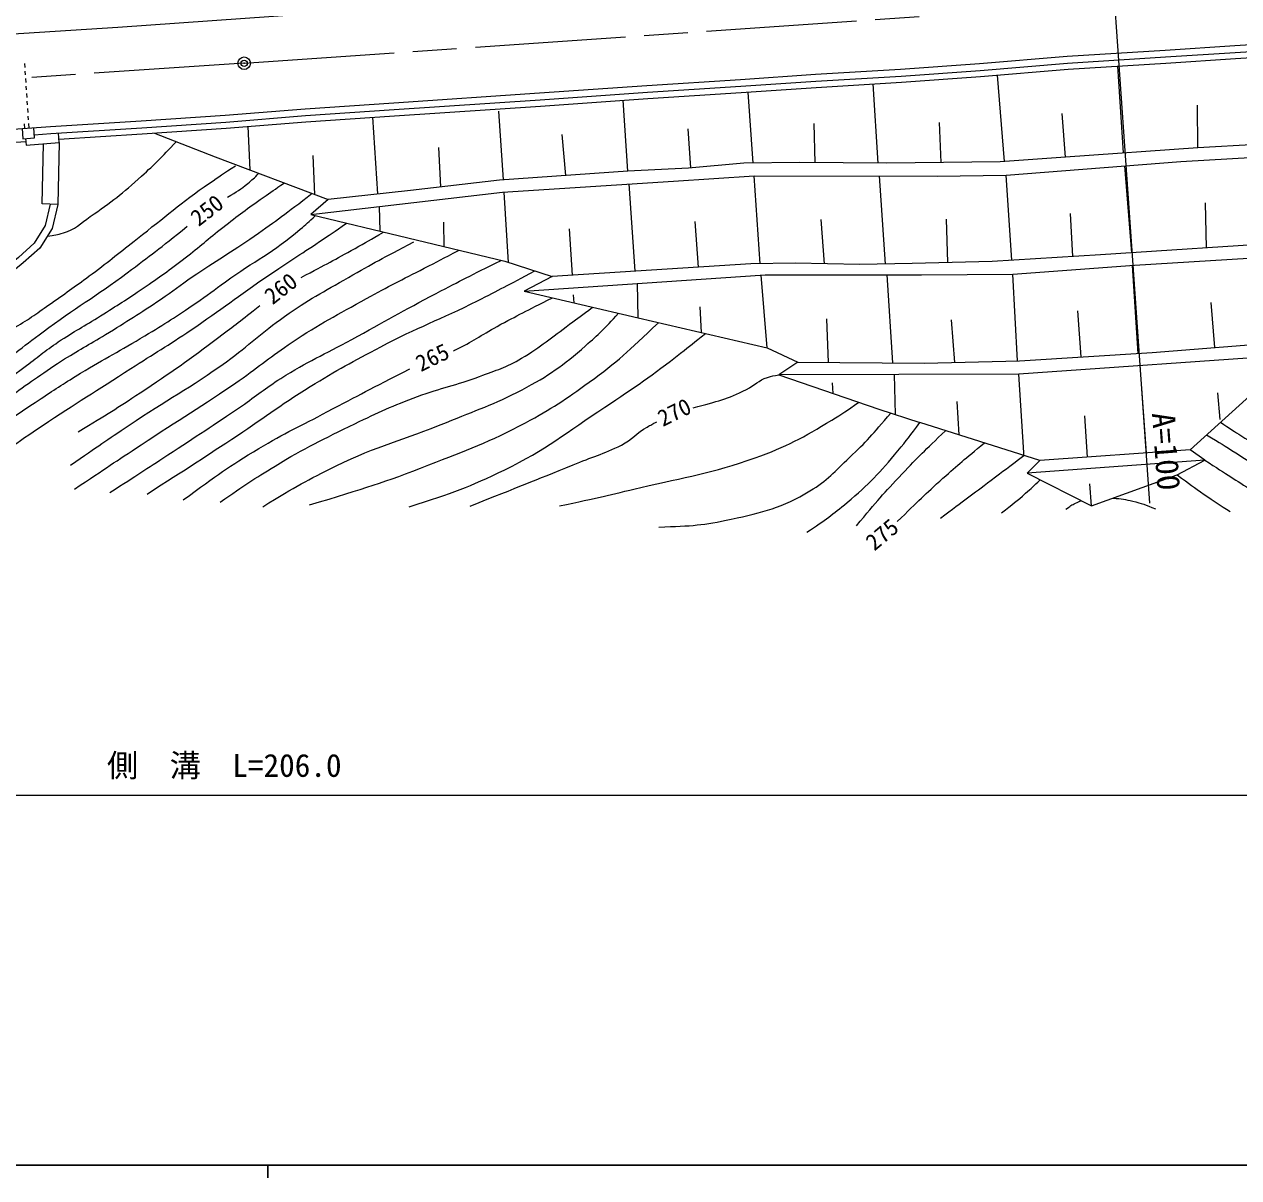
# Model space of a CAD drawing. Units: millimetres, scale not verified. Extents: x 40000 to 680000, y 20000 to 380000.
# Drawn here: x 148564 to 245512, y 204000 to 296096 of the extents above; entities that cross this region are included whole.
import ezdxf
from ezdxf.enums import TextEntityAlignment as Align

# ---------------------------------------------------------------- set-up
doc = ezdxf.new("R2010")
doc.units = ezdxf.units.MM
doc.header["$LTSCALE"] = 1000
doc.header["$PDMODE"] = 32
doc.header["$PDSIZE"] = 500
doc.linetypes.add('CHAIN', pattern=[18.5, 12, -1.5, 3.5, -1.5])
for name, color, linetype, lineweight in [('M-BGD', 7, 'Continuous', 13), ('M-BMK', 2, 'CHAIN', 13), ('M-BMK-SRVR', 3, 'Continuous', 13), ('M-STR-HTXT', 7, 'Continuous', 13), ('M-TTL-BAND', 7, 'Continuous', 25)]:
    doc.layers.add(name, color=color, linetype=linetype, lineweight=lineweight)
doc.styles.add('ＭＳ ゴシック', font='')
doc.styles.get('ＭＳ ゴシック').set_extended_font_data('MS Gothic')

msp = doc.modelspace()

# ---------------------------------------------------------------- linework, layer by layer
at = {"layer": 'M-BGD'}
for p, q in [((148582, 292954), (148602, 292655)), ((148621, 292355), (148641, 292056)), ((226815, 285137), (226263, 292031)), ((236316, 285819), (235857, 292753)), ((148661, 291757), (148681, 291457)), ((148700, 291158), (148720, 290859)), ((216729, 285019), (216325, 291332)), ((148740, 290559), (148760, 290260)), ((148779, 289961), (148799, 289661)), ((196753, 284370), (196371, 290032)), ((206755, 285012), (206353, 290688)), ((148819, 289362), (148839, 289063)), ((186826, 283682), (186452, 289148)), ((231676, 285496), (231417, 288980)), ((242259, 286232), (242223, 289633)), ((148567, 288143), (148591, 287781)), ((148858, 288763), (148878, 288464)), ((148898, 288165), (148922, 287803)), ((166589, 284465), (166438, 287941)), ((176798, 282546), (176401, 288671)), ((211701, 285046), (211622, 288171)), ((221757, 285061), (221629, 288251)), ((191786, 284026), (191511, 287291)), ((201778, 284624), (201567, 287739)), ((181823, 283110), (181648, 286250)), ((171769, 282518), (171625, 285626)), ((236975, 277859), (236416, 284783)), ((197322, 276381), (196845, 283346)), ((207302, 276979), (206840, 284007)), ((217326, 276952), (216844, 283985)), ((227398, 277249), (226951, 284055)), ((187216, 277080), (186873, 282702)), ((176978, 279570), (176915, 281544)), ((242937, 278250), (242849, 281839)), ((182090, 278339), (182046, 280301)), ((202389, 276703), (202129, 280356)), ((212442, 276966), (212168, 280500)), ((222286, 277068), (222176, 280532)), ((232265, 277556), (232071, 280997)), ((192333, 276064), (192095, 279775)), ((237493, 269821), (237036, 276842)), ((197577, 272646), (197509, 275398)), ((207857, 270260), (207391, 276061)), ((217892, 269059), (217460, 276079)), ((227850, 269216), (227468, 276150)), ((192464, 273852), (192405, 274490)), ((202622, 271475), (202521, 273543)), ((243594, 270289), (243317, 273895)), ((212769, 269092), (212641, 272566)), ((222841, 269100), (222584, 272502)), ((232923, 269531), (232669, 273207)), ((210322, 269107), (208797, 268098)), ((238151, 261880), (237635, 268840)), ((218114, 264930), (218033, 268132)), ((213126, 266617), (213079, 267474)), ((244045, 264539), (243852, 266668)), ((223196, 263305), (223043, 265986)), ((233451, 261545), (233237, 264843)), ((242816, 261289), (228613, 260265)), ((233769, 257655), (233634, 259395))]:
    msp.add_line(p, q, dxfattribs=at)
for points in [[(137671, 294682), (156039, 295877), (175983, 297266), (194399, 298607), (213695, 299862), (223113, 300352), (240479, 301713), (261527, 302984), (268958, 303039), (271240, 303835), (272601, 304891), (273578, 305916), (274506, 307325), (274842, 308126), (275243, 310271), (275499, 311936), (275963, 313601), (276748, 315363), (277677, 317316), (278654, 319178)], [(145023, 287536), (150655, 287922), (157907, 288384), (164606, 288843), (170976, 289358), (178055, 289831), (189706, 290612), (198267, 291215), (205736, 291695), (211717, 292100), (218517, 292515), (224823, 292960), (231810, 293549), (239639, 294038), (245195, 294407), (252464, 294855), (259896, 295230), (266649, 295409), (275493, 295484), (283015, 295337), (287441, 295130), (288637, 295055)], [(149364, 287280), (150691, 287371), (157944, 287833), (164648, 288293), (171016, 288807), (178092, 289280), (189744, 290061), (198304, 290664), (205773, 291145), (211752, 291549), (218553, 291964), (224865, 292410), (231851, 292998), (239674, 293487), (245230, 293856), (252495, 294304), (259917, 294678), (266659, 294857), (275490, 294932), (282996, 294785), (287411, 294579), (288603, 294504)], [(151334, 286917), (157976, 287339), (164684, 287800), (171053, 288314), (178125, 288786), (189778, 289568), (198338, 290171), (205805, 290651), (211784, 291056), (218586, 291470), (224903, 291917), (231887, 292505), (239706, 292994), (245262, 293362), (252523, 293810), (259936, 294184), (266667, 294362), (275487, 294437), (282980, 294291), (287384, 294085), (288572, 294010)], [(148392, 287767), (148449, 286963), (149380, 287024), (149329, 287831)], [(148671, 286978), (148706, 286456), (151349, 286650), (151307, 287411)], [(158970, 287408), (163810, 285509), (172833, 282118), (171439, 280904), (186914, 277177), (190693, 275960), (188483, 274791), (197577, 272646), (207857, 270260), (210322, 269107), (220410, 269043), (228015, 269220), (238615, 269892), (247661, 270612), (250015, 269700), (241625, 262126), (229631, 261274), (220052, 264297)], [(70718, 270203), (72688, 271123), (77649, 273289), (81538, 274822), (86218, 276535), (90265, 277866), (92890, 278697), (96753, 279782), (100749, 280821), (104860, 281755), (108588, 282465), (113041, 283207), (117684, 283987), (119257, 284219), (123494, 284697), (128218, 285204), (132903, 285617), (138505, 286049), (145094, 286492), (148687, 286738)], [(151349, 286650), (151233, 281715), (149980, 281762), (150089, 286557)], [(251682, 286773), (242259, 286232), (231676, 285496), (226472, 285111), (217409, 285015), (210452, 285052), (206017, 285004), (201576, 284606), (196753, 284370), (186498, 283659), (179405, 282827), (172833, 282118)], [(171439, 280904), (186746, 282694), (200388, 283574), (206840, 284007), (221427, 283975), (226951, 284055), (240896, 285127), (254192, 285909)], [(150627, 281737), (150226, 280019), (149343, 278618), (148097, 277488), (145463, 275360), (144083, 274021), (143072, 272966), (142459, 272006), (141921, 270940), (141516, 270032), (141161, 268547), (140829, 267248), (140514, 265213), (140247, 263186), (139675, 259925), (138942, 256033)], [(151233, 281715), (150782, 279786), (149803, 278232), (148484, 277036), (145858, 274914), (144505, 273602), (143541, 272597), (142976, 271711), (142458, 270685), (142082, 269840), (141738, 268405), (141413, 267128), (141103, 265128), (140835, 263096), (140261, 259818), (139526, 255923)], [(249934, 278709), (234490, 277696), (225844, 277151), (219433, 277001), (215270, 276905), (210098, 277017), (206576, 276969), (190693, 275960)], [(188483, 274791), (207700, 276082), (220178, 276078), (227468, 276150), (237203, 276854), (252374, 277795)], [(250015, 269700), (227962, 268168), (208797, 268098)], [(208797, 268098), (216790, 265363), (220052, 264297)], [(228356, 261676), (228369, 261897), (227962, 268168)], [(229631, 261274), (228613, 260265), (233769, 257655), (240606, 260121), (242816, 261289), (241625, 262126)]]:
    msp.add_lwpolyline(points, dxfattribs=at)
for points, knots in [([(150406, 279189), (150977, 279234), (151199, 279290), (151687, 279437), (152628, 279720), (153025, 280190), (153834, 280746), (155509, 281898), (156417, 282601), (157922, 283967), (159055, 284996), (159443, 285382), (160704, 286727)], [0, 0, 0, 0, 1, 1, 1, 2, 2, 2, 3, 3, 3, 4, 4, 4, 4]), ([(142251, 270220), (142669, 270089), (142858, 270067), (143256, 270051), (143999, 270023), (144390, 270314), (145089, 270567), (146218, 270974), (146801, 271333), (147849, 271919), (149031, 272580), (149619, 273073), (150735, 273841), (152020, 274726), (152729, 275237), (153982, 276168), (155419, 277236), (156179, 277895), (157594, 278993), (159835, 280734), (161016, 281812), (163356, 283418), (164154, 283967), (164420, 284158), (165418, 284794)], [0, 0, 0, 0, 1, 1, 1, 2, 2, 2, 3, 3, 3, 4, 4, 4, 5, 5, 5, 6, 6, 6, 7, 7, 7, 8, 8, 8, 8]), ([(164787, 282294), (165565, 282766), (165821, 282898), (166407, 283387), (166768, 283687), (166898, 283803), (167291, 284201)], [0, 0, 0, 0, 1, 1, 1, 2, 2, 2, 2]), ([(140868, 263344), (141558, 263471), (141844, 263548), (142408, 263831), (143136, 264195), (143372, 264659), (144000, 265177), (144839, 265870), (145305, 266264), (146166, 266929), (147081, 267636), (147611, 268010), (148539, 268700), (149609, 269495), (150177, 269986), (151282, 270731), (152567, 271599), (153347, 271992), (154658, 272821), (155993, 273666), (156749, 274128), (158052, 275020), (159385, 275933), (160123, 276459), (161405, 277441), (162607, 278362), (163224, 278950), (164417, 279883), (165650, 280847), (166353, 281372), (167635, 282269), (168296, 282730), (168511, 282882), (169338, 283432)], [0, 0, 0, 0, 1, 1, 1, 2, 2, 2, 3, 3, 3, 4, 4, 4, 5, 5, 5, 6, 6, 6, 7, 7, 7, 8, 8, 8, 9, 9, 9, 10, 10, 10, 11, 11, 11, 11]), ([(140641, 261987), (141356, 262121), (141627, 262203), (142217, 262455), (143100, 262833), (143446, 263311), (144219, 263880), (145436, 264777), (146058, 265357), (147277, 266250), (148912, 267447), (149840, 268102), (151536, 269212), (152879, 270091), (153697, 270476), (155058, 271326), (156786, 272403), (157767, 272987), (159449, 274134), (160449, 274817), (160980, 275241), (161979, 275927), (163886, 277238), (165030, 277859), (166927, 279184), (168768, 280470), (169364, 280925), (171552, 282600)], [0, 0, 0, 0, 1, 1, 1, 2, 2, 2, 3, 3, 3, 4, 4, 4, 5, 5, 5, 6, 6, 6, 7, 7, 7, 8, 8, 8, 9, 9, 9, 9]), ([(139996, 258414), (140438, 258320), (140629, 258304), (141036, 258329), (141642, 258366), (141956, 258574), (142509, 258825), (143481, 259266), (143860, 259799), (144735, 260410), (146784, 261842), (147922, 262659), (150002, 264045), (152735, 265865), (154303, 266830), (157063, 268608), (158943, 269819), (160033, 270442), (161883, 271698), (164318, 273353), (165614, 274379), (168047, 276037), (169628, 277115), (170543, 277674), (172130, 278743), (172979, 279315), (173248, 279496), (174300, 280215)], [0, 0, 0, 0, 1, 1, 1, 2, 2, 2, 3, 3, 3, 4, 4, 4, 5, 5, 5, 6, 6, 6, 7, 7, 7, 8, 8, 8, 9, 9, 9, 9]), ([(140358, 260375), (141068, 260441), (141351, 260486), (141947, 260702), (142694, 260973), (143017, 261330), (143675, 261777), (144841, 262568), (145407, 263134), (146556, 263949), (147847, 264863), (148594, 265342), (149914, 266215), (151132, 267021), (151816, 267472), (153061, 268237), (155035, 269450), (156212, 270012), (158190, 271220), (159801, 272204), (160703, 272758), (162259, 273829), (163198, 274475), (163696, 274877), (164623, 275543), (166938, 277206), (168442, 277869), (170598, 279735), (171076, 280149), (171256, 280287), (171802, 280816)], [0, 0, 0, 0, 1, 1, 1, 2, 2, 2, 3, 3, 3, 4, 4, 4, 5, 5, 5, 6, 6, 6, 7, 7, 7, 8, 8, 8, 9, 9, 9, 10, 10, 10, 10]), ([(141070, 264879), (141436, 264824), (141628, 264846), (141974, 264917), (142754, 265076), (142947, 265689), (143559, 266198), (144449, 266936), (144894, 267414), (145786, 268150), (147430, 269507), (148349, 270273), (150061, 271544), (152635, 273456), (154216, 274334), (156785, 276251), (158682, 277667), (159303, 278147), (161573, 279966)], [0, 0, 0, 0, 1, 1, 1, 2, 2, 2, 3, 3, 3, 4, 4, 4, 5, 5, 5, 6, 6, 6, 6]), ([(170663, 275888), (172752, 276985), (173303, 277262), (174966, 278197), (175862, 278700), (176151, 278863), (177249, 279505)], [0, 0, 0, 0, 1, 1, 1, 2, 2, 2, 2]), ([(152264, 260896), (154515, 262462), (155104, 262861), (156939, 264098), (159941, 266121), (161770, 267037), (164705, 269157), (166569, 270504), (167466, 271455), (169348, 272776), (171255, 274115), (172420, 274721), (174440, 275882), (176456, 277042), (177142, 277399), (179675, 278716)], [0, 0, 0, 0, 1, 1, 1, 2, 2, 2, 3, 3, 3, 4, 4, 4, 5, 5, 5, 5]), ([(152566, 258973), (155155, 260708), (155812, 261145), (157898, 262528), (160947, 264549), (162724, 265579), (165727, 267667), (167393, 268826), (168252, 269581), (169938, 270709), (172180, 272208), (173536, 272893), (175894, 274200), (177668, 275183), (178689, 275684), (180490, 276618), (181577, 277181), (181921, 277359), (183279, 278053)], [0, 0, 0, 0, 1, 1, 1, 2, 2, 2, 3, 3, 3, 4, 4, 4, 5, 5, 5, 6, 6, 6, 6]), ([(155406, 258714), (157652, 260162), (158220, 260532), (160017, 261708), (162327, 263221), (163634, 264050), (165909, 265615), (167144, 266464), (167780, 267024), (169048, 267824), (171182, 269172), (172501, 269719), (174716, 270931), (177348, 272371), (178798, 273221), (181456, 274613), (183464, 275664), (184117, 275998), (186626, 277246)], [0, 0, 0, 0, 1, 1, 1, 2, 2, 2, 3, 3, 3, 4, 4, 4, 5, 5, 5, 6, 6, 6, 6]), ([(158379, 258591), (161664, 260703), (162505, 261242), (165129, 262973), (167585, 264594), (168888, 265615), (171389, 267165), (173538, 268496), (174788, 269169), (177024, 270350), (179972, 271907), (181755, 272516), (184732, 274019), (186536, 274929), (187123, 275228), (189325, 276401)], [0, 0, 0, 0, 1, 1, 1, 2, 2, 2, 3, 3, 3, 4, 4, 4, 5, 5, 5, 5]), ([(152865, 263548), (155262, 265005), (155906, 265411), (157813, 266670), (160325, 268329), (161702, 269308), (164105, 271121), (165393, 272093), (165818, 272413), (167371, 273651)], [0, 0, 0, 0, 1, 1, 1, 2, 2, 2, 3, 3, 3, 3]), ([(164201, 257938), (166233, 259367), (166832, 259759), (168583, 260824), (170989, 262287), (172419, 262970), (174952, 264199), (176871, 265130), (177959, 265640), (179961, 266376), (181870, 267079), (183013, 267260), (184915, 267982), (186246, 268488), (187043, 268691), (188263, 269425), (189837, 270373), (190620, 271058), (192100, 272147), (192817, 272674), (193048, 272842), (193927, 273507)], [0, 0, 0, 0, 1, 1, 1, 2, 2, 2, 3, 3, 3, 4, 4, 4, 5, 5, 5, 6, 6, 6, 7, 7, 7, 7]), ([(182822, 270035), (182906, 270070), (182929, 270083), (182998, 270115), (184345, 270737), (185009, 271263), (186312, 271972), (188017, 272900), (188583, 273179), (190722, 274263)], [0, 0, 0, 0, 1, 1, 1, 2, 2, 2, 3, 3, 3, 3]), ([(167617, 257579), (170286, 259223), (171122, 259685), (173469, 260845), (176776, 262482), (178852, 262890), (182261, 264302), (184636, 265286), (186026, 265721), (188303, 266915), (190435, 268033), (191561, 268835), (193366, 270427), (194449, 271381), (194849, 271754), (196001, 273018)], [0, 0, 0, 0, 1, 1, 1, 2, 2, 2, 3, 3, 3, 4, 4, 4, 5, 5, 5, 5]), ([(171321, 257714), (175883, 259099), (177198, 259472), (180853, 260907), (183920, 262110), (185674, 262735), (188581, 264285), (190660, 265393), (191763, 266140), (193671, 267524), (195973, 269193), (196720, 269941), (199191, 272271)], [0, 0, 0, 0, 1, 1, 1, 2, 2, 2, 3, 3, 3, 4, 4, 4, 4]), ([(179280, 257575), (182869, 258717), (184040, 259127), (186915, 260526), (190231, 262138), (191840, 263503), (194917, 265534), (197335, 267130), (198672, 268057), (200960, 269835), (201738, 270439), (202000, 270635), (202934, 271403)], [0, 0, 0, 0, 1, 1, 1, 2, 2, 2, 3, 3, 3, 4, 4, 4, 4]), ([(161243, 258117), (164034, 260148), (164839, 260758), (167291, 262221), (169376, 263466), (170621, 264029), (172767, 265167), (175326, 266525), (176146, 266944), (179347, 268594)], [0, 0, 0, 0, 1, 1, 1, 2, 2, 2, 3, 3, 3, 3]), ([(201970, 265478), (203960, 266030), (204653, 266136), (206213, 266935), (206886, 267279), (207171, 267672), (207894, 267895), (208239, 268002), (208387, 268046), (208797, 268098)], [0, 0, 0, 0, 1, 1, 1, 2, 2, 2, 3, 3, 3, 3]), ([(191282, 257640), (194429, 258317), (195253, 258506), (197787, 259110), (201367, 259963), (203442, 260236), (206906, 261478), (209417, 262378), (210763, 263094), (213030, 264499), (213884, 265029), (214198, 265211), (215179, 265914)], [0, 0, 0, 0, 1, 1, 1, 2, 2, 2, 3, 3, 3, 4, 4, 4, 4]), ([(199230, 255952), (201864, 256039), (202784, 256100), (205000, 256578), (207551, 257129), (209050, 257495), (211288, 258838), (212672, 259668), (213269, 260399), (214445, 261505), (215822, 262800), (216256, 263329), (217733, 265055)], [0, 0, 0, 0, 1, 1, 1, 2, 2, 2, 3, 3, 3, 4, 4, 4, 4]), ([(184152, 257624), (188154, 259216), (189169, 259614), (192372, 260918), (193883, 261533), (194772, 261783), (196238, 262499), (197117, 262929), (197435, 263459), (198287, 263940), (198589, 264111), (198696, 264176), (199072, 264357)], [0, 0, 0, 0, 1, 1, 1, 2, 2, 2, 3, 3, 3, 4, 4, 4, 4]), ([(211043, 255544), (212588, 256566), (213056, 256917), (214255, 257912), (215996, 259358), (216869, 260305), (218311, 262050), (219018, 262906), (219273, 263210), (220052, 264297)], [0, 0, 0, 0, 1, 1, 1, 2, 2, 2, 3, 3, 3, 3]), ([(244058, 264323), (245505, 263365), (245903, 263102), (247123, 262380), (248352, 261653), (249078, 261313), (250325, 260619), (252554, 259379), (253254, 258967), (255998, 257384)], [0, 0, 0, 0, 1, 1, 1, 2, 2, 2, 3, 3, 3, 3]), ([(214990, 256061), (216689, 258073), (217154, 258636), (218637, 260199), (219953, 261586), (220418, 262036), (222112, 263647)], [0, 0, 0, 0, 1, 1, 1, 2, 2, 2, 2]), ([(242943, 263316), (244078, 262640), (244376, 262452), (245282, 261879), (246862, 260880), (247678, 260214), (249252, 259206), (250010, 258721), (250255, 258563), (251202, 257982)], [0, 0, 0, 0, 1, 1, 1, 2, 2, 2, 3, 3, 3, 3]), ([(218256, 256388), (219977, 258075), (220440, 258537), (221904, 259845), (223171, 260977), (223604, 261341), (225213, 262668)], [0, 0, 0, 0, 1, 1, 1, 2, 2, 2, 2]), ([(221694, 256671), (223670, 258132), (224174, 258501), (225750, 259692), (226770, 260464), (227093, 260708), (228356, 261676)], [0, 0, 0, 0, 1, 1, 1, 2, 2, 2, 2]), ([(242816, 261289), (244682, 260088), (245152, 259787), (246646, 258819), (247504, 258263), (247772, 258089), (248840, 257394)], [0, 0, 0, 0, 1, 1, 1, 2, 2, 2, 2]), ([(240606, 260121), (241630, 259357), (241902, 259152), (242755, 258563), (243557, 258008), (244024, 257724), (244837, 257186), (244837, 257186), (244837, 257186), (244837, 257186)], [0, 0, 0, 0, 1, 1, 1, 2, 2, 2, 3, 3, 3, 3]), ([(226581, 257083), (227514, 257816), (227776, 258010), (228502, 258652), (228968, 259063), (229122, 259203), (229673, 259728)], [0, 0, 0, 0, 1, 1, 1, 2, 2, 2, 2]), ([(231724, 257387), (232065, 257628), (232171, 257718), (232492, 257867), (232675, 257952), (232746, 257983), (232972, 258058)], [0, 0, 0, 0, 1, 1, 1, 2, 2, 2, 2]), ([(235477, 258271), (236212, 258195), (236448, 258162), (237055, 258018), (237783, 257846), (238045, 257728), (238865, 257394)], [0, 0, 0, 0, 1, 1, 1, 2, 2, 2, 2])]:
    msp.add_open_spline(points, degree=3, knots=knots, dxfattribs=at)
at = {"layer": 'M-BMK'}
for q in [(235588, 297786), (146069, 291643)]:
    msp.add_line((166119, 292986), q, dxfattribs=at)
at = {"layer": 'M-BMK-SRVR'}
msp.add_circle((166119, 292986), 500, dxfattribs=at)
msp.add_point((166119, 292986), dxfattribs=at)
at = {"layer": 'M-STR-HTXT'}
for p, q in [((235588, 297786), (238398, 257867)), ((70597, 234546), (277397, 234540))]:
    msp.add_line(p, q, dxfattribs=at)
at = {"layer": 'M-TTL-BAND'}
for p, q in [((40000, 205000), (579000, 205000)), ((168000, 205000), (168000, 204000))]:
    msp.add_line(p, q, dxfattribs=at)

# ---------------------------------------------------------------- texts
at = {"layer": 'M-BGD', "style": 'ＭＳ ゴシック'}
for s, rotation, p in [('250', 38.019, (163791, 280419)), ('260', 38.019, (169692, 274174)), ('265', 26.091, (181606, 268555)), ('270', 26.091, (200920, 264176)), ('275', 39.743, (217716, 254553))]:
    msp.add_text(s, height=1320, rotation=rotation, dxfattribs=at).set_placement(p, align=Align.BOTTOM_CENTER)
at = {"layer": 'M-STR-HTXT', "style": 'ＭＳ ゴシック'}
msp.add_text('A=100', height=1833, rotation=274.244, dxfattribs=at).set_placement((239728, 261992), align=Align.MIDDLE_CENTER)
msp.add_text('側\u3000溝\u3000L=206.0', height=1833, dxfattribs=at).set_placement((155165, 235457), align=Align.BOTTOM_LEFT)

doc.saveas('drawing.dxf')
